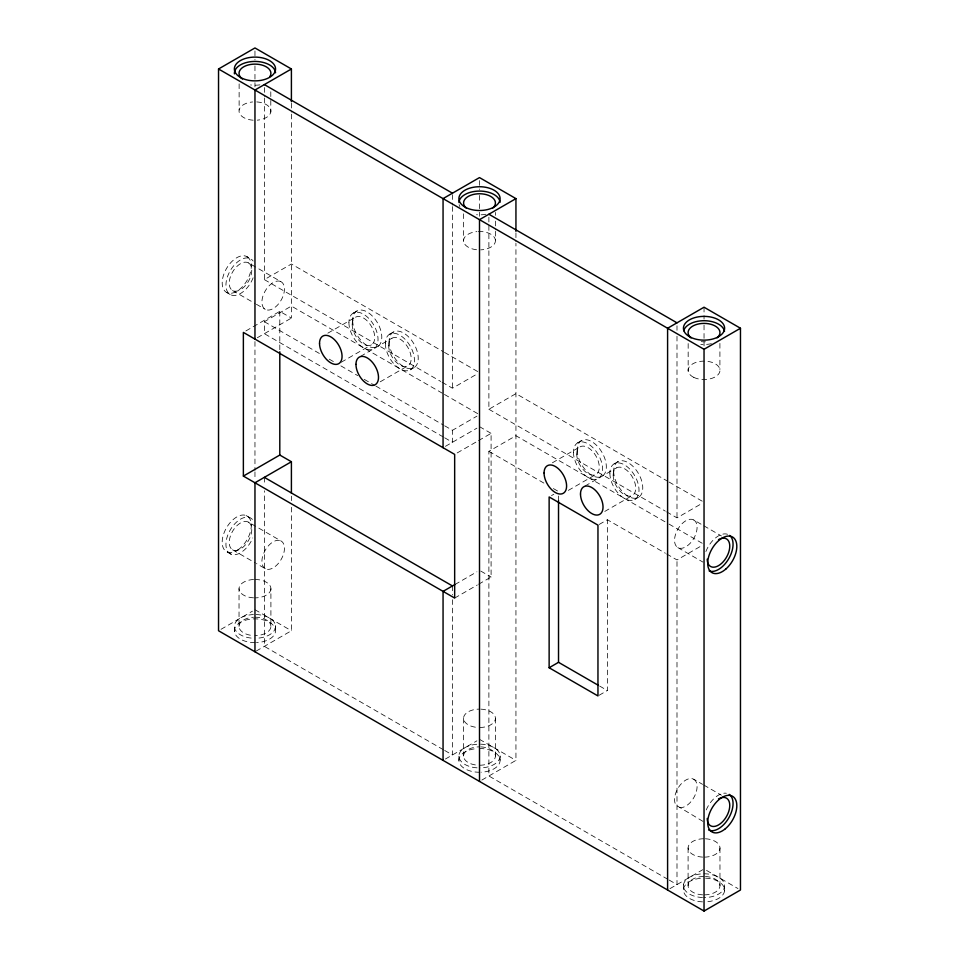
<?xml version="1.0" encoding="UTF-8"?>
<svg xmlns="http://www.w3.org/2000/svg" width="959" height="959" viewBox="0 0 959 959"><rect width="100%" height="100%" fill="white"/><g stroke="black" fill="none" stroke-linecap="round" stroke-linejoin="round"><path stroke-width="0.72" stroke-dasharray="4.79 3.6" d="M264.36 97.998L264.36 279.62L291.404 264.013L443.178 351.641M245.876 330.951L279.8 311.363L291.404 318.064L291.404 113.653M443.37 437.028L264.36 333.672L264.36 321.697L291.404 306.089L443.178 393.705M257.312 337.748L291.404 318.064M353.188 313.173L356.94 311.004M327.858 333.157L355.513 317.189M389.618 334.212L393.382 332.042M341.272 362.214L371.445 344.796M360.524 356.376L391.943 338.227M380.232 381.802L407.887 365.835M410.2 369.862L413.964 367.693M442.075 382.233L452.456 388.227L476.923 374.094M444.676 425.808L452.456 430.291L476.923 416.17M488.886 217.213L488.886 409.265L515.942 393.646L667.716 481.274M445.408 446.343L476.923 428.146M457.179 452.936L477.282 441.332M478.529 440.613L491.092 433.36L491.092 577.03L478.529 584.283M667.908 879.355L488.886 775.999L488.886 451.329L515.942 435.722L667.716 523.35M221.038 629.296L252.457 611.159M577.714 442.806L581.478 440.637M552.396 462.789L580.039 446.834M256.137 651.101L291.404 630.746L291.404 506.604M551.485 495.599L553.834 494.245M614.156 463.844L617.908 461.675M568.327 490.397L595.983 474.429M585.062 486.009L616.481 467.86M455.034 584.463L476.923 571.828M454.662 598.068L477.282 585.014M604.769 511.435L632.413 495.467M634.738 499.495L638.502 497.325M599.135 524.477L607.359 519.73L665.39 553.235M666.613 511.866L676.994 517.86L702.743 502.984M666.673 553.978L676.994 559.936L702.743 545.06M445.408 759.025L476.923 740.827M599.135 695.263L607.359 690.516L607.359 519.73M481.85 780.063L515.942 760.379L515.942 243.286M669.945 888.657L702.743 869.717M444.473 352.385L479.5 372.607M669.01 482.017L704.038 502.24M247.038 256.7A20.583 11.88 -60 0 1 240.517 288.587A20.583 11.88 -60 0 1 222.692 278.302A20.583 11.88 -60 0 1 247.038 256.7L250.79 258.87M248.465 262.898A15.931 9.206 -60 0 1 243.418 287.58A15.931 9.206 -60 0 1 229.621 279.608A15.931 9.206 -60 0 1 248.465 262.898L281.155 281.766A15.931 9.206 -60 0 1 276.096 306.448A15.931 9.206 -60 0 1 262.298 298.477A15.931 9.206 -60 0 1 281.155 281.766M693.789 519.994A15.931 9.206 -60 0 1 688.73 544.688A15.931 9.206 -60 0 1 674.932 536.716A15.931 9.206 -60 0 1 693.789 519.994L702.587 525.076M703.846 525.808L721.444 535.961M264.36 279.62L440.78 381.478M488.886 409.265L665.318 511.123M444.473 394.461L479.5 414.684M669.01 524.093L704.038 544.316M479.5 426.659L491.092 433.36M232.534 290.505L255.154 303.559M256.413 304.291L265.211 309.361M677.845 547.601L702.983 562.118M226.456 292.351L230.208 294.521M264.36 321.697L320.138 353.907M329.213 359.146L334.403 362.142M340.889 365.882L357.755 375.628M364.24 379.368L374.621 385.362M375.916 386.105L443.37 425.053M488.886 451.329L544.34 483.348M553.367 488.563L558.522 491.535M444.676 437.784L452.456 442.279L452.456 430.291M480.783 571.084L491.092 577.03M599.651 686.069L607.359 690.516M246.115 515.534L249.867 517.692M248.465 522.164A15.931 9.206 -60 0 1 243.418 546.858A15.931 9.206 -60 0 1 229.621 538.886A15.931 9.206 -60 0 1 248.465 522.164L281.155 541.032A15.931 9.206 -60 0 1 281.155 559.445A15.931 9.206 -60 0 1 265.211 568.639L256.413 563.556M702.983 821.384L676.059 805.212A15.931 9.206 -60 0 1 676.059 792.194L677.845 788.466A15.931 9.206 -60 0 1 693.789 779.271L702.587 784.354M703.846 785.073L721.444 795.239M232.534 549.771L255.154 562.837M227.379 552.072L231.131 554.242A20.583 11.88 -60 0 0 252.768 537.939M254.962 609.708L291.404 630.746M479.5 739.341L515.942 760.379M706.543 870.424L737.962 888.561M443.37 749.71L264.36 646.354L264.36 490.792M444.676 750.465L452.456 754.961L452.456 596.426M669.202 880.098L676.994 884.594L676.994 559.936M265.211 568.639L263.425 566.985A15.931 9.206 -60 0 1 263.425 553.966L265.211 550.238A15.931 9.206 -60 0 1 281.155 541.032M724.56 886.548L724.56 890.887M719.909 343.394L719.909 369.515M719.969 847.936L719.969 885.672M704.038 307.216L704.038 319.131M704.038 325.089L704.038 345.923M688.166 343.562L688.166 371.133M688.094 847.936L688.094 885.672M683.503 884.809L683.503 889.137M676.994 325.808L676.994 330.28M676.994 336.237L676.994 517.86M558.522 496.031L558.522 500.526M515.942 232.857L515.942 241.8M500.083 755.896L500.083 760.235M495.431 718.303L495.431 756.04M495.395 212.43L495.395 215.331M495.395 221.133L495.395 229.848M495.395 231.299L495.395 240.002A15.931 9.206 0 0 1 480.699 249.867M479.5 180.568L479.5 189.498M479.5 195.444L479.5 216.29M463.605 213.809L463.605 241.38M463.569 718.303L463.569 756.04M458.917 756.183L458.917 760.523M452.456 194.689L452.456 205.106M452.456 206.593L452.456 388.227M452.456 585.949L452.456 594.928M291.404 103.224L291.404 112.155M291.404 496.139L291.404 500.622M279.8 311.363L279.8 351.773M275.497 625.508L275.497 629.847M254.962 579.476A15.931 9.206 0 0 1 270.906 588.67L270.906 626.407A15.931 9.206 0 0 1 254.962 635.613M270.798 91.788L270.798 99.053M270.798 100.503L270.798 112.107M264.36 87.581L264.36 96.511M264.36 477.354L264.36 484.822M254.962 50.947L254.962 59.938M254.962 65.931L254.962 86.897M254.962 341.56L254.962 470.389M254.962 471.888L254.962 479.38M239.127 83.877L239.127 110.009M253.584 579.5A15.931 9.206 0 0 0 239.031 588.67L239.031 626.407A15.931 9.206 0 0 0 253.584 635.577M234.44 627.306L234.44 631.633M255.178 642.626A20.583 11.88 0 0 1 236.813 625.136A20.583 11.88 0 0 1 272.212 624.261A20.583 11.88 0 0 1 256.509 642.59M479.26 748.5A20.583 11.88 0 0 1 500.071 759.852A20.583 11.88 0 0 1 481.082 772.223M479.74 772.259A20.583 11.88 0 0 1 458.977 761.302A20.583 11.88 0 0 1 476.575 748.619M705.548 878.156A20.583 11.88 0 0 1 724.584 889.329A20.583 11.88 0 0 1 707.898 901.688M702.527 901.868A20.583 11.88 0 0 1 683.455 889.916A20.583 11.88 0 0 1 702.851 878.144M705.416 838.777A15.931 9.206 0 0 1 719.957 848.343A15.931 9.206 0 0 1 704.038 857.142M702.647 857.106A15.931 9.206 0 0 1 688.118 847.54A15.931 9.206 0 0 1 704.038 838.741M705.416 876.514A15.931 9.206 0 0 1 719.957 886.08A15.931 9.206 0 0 1 704.038 894.879M702.647 894.843A15.931 9.206 0 0 1 688.118 885.277A15.931 9.206 0 0 1 704.038 876.478M480.891 709.145A15.931 9.206 0 0 1 495.419 718.711A15.931 9.206 0 0 1 479.5 727.509M475.376 727.198A15.931 9.206 0 0 1 463.7 717.104A15.931 9.206 0 0 1 479.5 709.109M480.891 746.881A15.931 9.206 0 0 1 495.419 756.447A15.931 9.206 0 0 1 479.5 765.246M475.376 764.934A15.931 9.206 0 0 1 463.7 754.841A15.931 9.206 0 0 1 479.5 746.845M270.906 588.67A15.931 9.206 0 0 1 254.962 597.877M253.584 597.841A15.931 9.206 0 0 1 239.031 588.67M254.962 617.2A15.931 9.206 0 0 1 270.906 626.407M239.031 626.407A15.931 9.206 0 0 1 253.584 617.236M256.113 614.539A20.583 11.88 0 0 1 275.545 626.287A20.583 11.88 0 0 1 256.509 638.262M251.15 638.083A20.583 11.88 0 0 1 234.416 625.747A20.583 11.88 0 0 1 253.416 614.551M480.591 744.172A20.583 11.88 0 0 1 500.083 756.291A20.583 11.88 0 0 1 479.74 767.931M477.055 767.847A20.583 11.88 0 0 1 458.941 755.404A20.583 11.88 0 0 1 479.26 744.16M702.527 897.528A20.583 11.88 0 0 1 686.764 879.211A20.583 11.88 0 0 1 722.163 880.038A20.583 11.88 0 0 1 703.87 897.564M693.789 779.271A15.931 9.206 -60 0 1 693.789 797.672A15.931 9.206 -60 0 1 677.845 806.879M705.44 341.764A15.931 9.206 0 0 1 701.281 341.656M478.301 231.515A15.931 9.206 0 0 1 495.395 240.002M476.539 249.736A15.931 9.206 0 0 1 463.569 240.577A15.931 9.206 0 0 1 476.923 231.61M256.784 101.918A15.931 9.206 0 0 1 270.894 110.908A15.931 9.206 0 0 1 257.3 120.163M253.14 120.199A15.931 9.206 0 0 1 239.031 111.208A15.931 9.206 0 0 1 252.625 101.954M259.913 84.86A20.583 11.88 0 0 1 250.563 84.931M485.865 214.265A20.583 11.88 0 0 1 476.539 214.72M459.924 206.629A20.583 11.88 0 0 1 459.109 204.615M711.386 343.694A20.583 11.88 0 0 1 700.777 344.329M705.896 551.545A20.583 11.88 -60 0 1 728.792 534.834M253.104 277.822A20.583 11.88 -60 0 1 231.143 294.976A20.583 11.88 -60 0 1 231.143 269.227A20.583 11.88 -60 0 1 253.104 261.016M231.131 554.242A20.583 11.88 -60 0 1 230.675 529.236A20.583 11.88 -60 0 1 252.433 519.454M706.244 809.935A20.583 11.88 -60 0 1 726.359 793.249M238 549.819A20.583 11.88 -60 0 0 248.681 517.285A20.583 11.88 -60 0 0 223.555 534.295A20.583 11.88 -60 0 0 238 549.819M352.672 320.426A20.583 11.88 60 0 0 374.513 347.59A20.583 11.88 60 0 0 374.513 318.472A20.583 11.88 60 0 0 352.672 320.426M389.114 341.464A20.583 11.88 60 0 0 410.943 368.628A20.583 11.88 60 0 0 410.943 339.51A20.583 11.88 60 0 0 389.114 341.464M577.21 450.059A20.583 11.88 60 0 0 599.051 477.222A20.583 11.88 60 0 0 599.051 448.105A20.583 11.88 60 0 0 577.21 450.059M613.652 471.097A20.583 11.88 60 0 0 635.481 498.26A20.583 11.88 60 0 0 635.481 469.143A20.583 11.88 60 0 0 613.652 471.097M613.185 475.161A15.931 9.206 60 0 0 630.087 496.187A15.931 9.206 60 0 0 630.087 473.65A15.931 9.206 60 0 0 613.185 475.161M576.743 454.122A15.931 9.206 60 0 0 593.645 475.149A15.931 9.206 60 0 0 593.645 452.612A15.931 9.206 60 0 0 576.743 454.122M388.647 345.528A15.931 9.206 60 0 0 405.549 366.554A15.931 9.206 60 0 0 405.549 344.017A15.931 9.206 60 0 0 388.647 345.528M352.205 324.49A15.931 9.206 60 0 0 369.107 345.516A15.931 9.206 60 0 0 369.107 322.979A15.931 9.206 60 0 0 352.205 324.49M573.458 452.228A20.583 11.88 60 0 0 595.287 479.392A20.583 11.88 60 0 0 595.287 450.274A20.583 11.88 60 0 0 573.458 452.228M609.888 473.267A20.583 11.88 60 0 0 631.729 500.43A20.583 11.88 60 0 0 631.729 471.313A20.583 11.88 60 0 0 609.888 473.267M385.362 343.634A20.583 11.88 60 0 0 407.191 370.785A20.583 11.88 60 0 0 407.191 341.68A20.583 11.88 60 0 0 385.362 343.634M348.92 322.596A20.583 11.88 60 0 0 370.749 349.759A20.583 11.88 60 0 0 370.749 320.642A20.583 11.88 60 0 0 348.92 322.596M693.801 377.378A15.931 9.206 0 0 0 719.729 371.924A15.931 9.206 0 0 0 698.572 361.687A15.931 9.206 0 0 0 693.801 377.378"/><path stroke-width="1.44" d="M667.596 890.012L667.596 328.254L704.038 307.216L740.468 328.254L740.468 890.012L704.038 911.05L218.532 630.746L218.532 68.988L254.962 47.95L291.404 68.988L291.404 101.738M291.404 68.988L254.962 90.026L254.962 339.102M515.942 231.371L515.942 198.621L479.5 219.659L479.5 781.417M243.37 476.084L454.662 598.068L454.662 454.386L243.37 332.401L243.37 476.084L279.8 455.046L291.404 461.735L291.404 493.154M291.404 461.735L254.962 482.773L254.962 651.784M218.532 68.988L704.038 349.292L740.468 328.254M455.034 584.463L443.058 591.379L443.058 760.379M549.135 667.752L597.96 695.934L597.96 525.148L549.135 496.954L549.135 667.752L558.522 662.321L598.356 685.325M515.942 198.621L479.5 177.583L443.058 198.621L443.058 447.697M264.36 84.596L452.456 193.203M488.886 214.241L676.994 322.835M264.36 477.354L452.456 585.949M704.038 349.292L704.038 911.05M558.522 500.526L558.522 662.321M279.8 351.773L279.8 455.046M690.983 337.88A15.931 9.206 0 0 1 693.429 325.724A15.931 9.206 0 0 1 714.623 325.712A15.931 9.206 0 0 1 717.092 337.868M466.338 208.139A15.931 9.206 0 0 1 469.047 196.008A15.931 9.206 0 0 1 490.241 196.163A15.931 9.206 0 0 1 492.447 208.331M242.483 79.046A15.931 9.206 0 0 1 252.625 64.217A15.931 9.206 0 0 1 269.791 76.708M234.404 73.867A20.583 11.88 0 0 1 254.015 61.448A20.583 11.88 0 0 1 275.533 72.776M458.929 202.541A20.583 11.88 0 0 1 479.32 191.069A20.583 11.88 0 0 1 500.059 202.337M683.707 330.711A20.583 11.88 0 0 1 704.613 320.714A20.583 11.88 0 0 1 724.513 331.37M718.495 539.653A15.931 9.206 -60 0 1 729.763 546.162A15.931 9.206 -60 0 1 718.495 565.678A15.931 9.206 -60 0 1 707.227 559.169M729.643 535.422A20.583 11.88 -60 0 1 728.792 558.606A20.583 11.88 -60 0 1 709.145 570.941M718.495 798.931A15.931 9.206 -60 0 1 729.763 805.428A15.931 9.206 -60 0 1 718.495 824.956A15.931 9.206 -60 0 1 707.227 818.447M729.26 794.412A20.583 11.88 -60 0 1 728.756 817.943A20.583 11.88 -60 0 1 708.629 829.991M241.093 77.775A20.583 11.88 0 0 0 275.077 71.529A20.583 11.88 0 0 0 248.729 57.66A20.583 11.88 0 0 0 241.093 77.775M465.726 207.456A20.583 11.88 0 0 0 499.639 201.09A20.583 11.88 0 0 0 473.135 187.317A20.583 11.88 0 0 0 465.726 207.456M691.055 337.484A20.583 11.88 0 0 0 724.357 330.136A20.583 11.88 0 0 0 696.69 317.153A20.583 11.88 0 0 0 691.055 337.484M726.023 568.891A20.583 11.88 -60 0 0 732.544 537.004A20.583 11.88 -60 0 0 708.198 558.606A20.583 11.88 -60 0 0 726.023 568.891M725.352 828.744A20.583 11.88 -60 0 0 733.024 796.581A20.583 11.88 -60 0 0 708.389 817.008A20.583 11.88 -60 0 0 725.352 828.744M580.495 494.029A15.931 9.206 60 0 0 597.397 515.055A15.931 9.206 60 0 0 597.397 492.518A15.931 9.206 60 0 0 580.495 494.029M544.065 472.991A15.931 9.206 60 0 0 560.967 494.017A15.931 9.206 60 0 0 560.967 471.48A15.931 9.206 60 0 0 544.065 472.991M355.969 364.396A15.931 9.206 60 0 0 372.871 385.422A15.931 9.206 60 0 0 372.871 362.886A15.931 9.206 60 0 0 355.969 364.396M319.527 343.358A15.931 9.206 60 0 0 336.429 364.384A15.931 9.206 60 0 0 336.429 341.848A15.931 9.206 60 0 0 319.527 343.358"/></g></svg>
